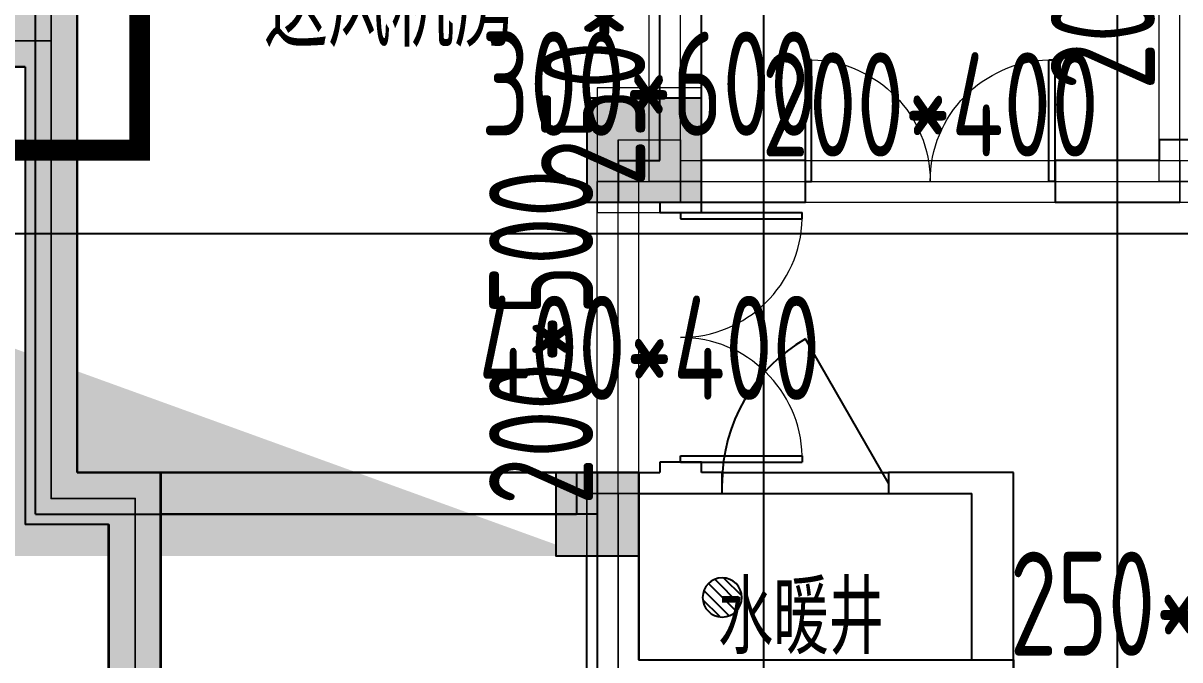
# Model space of a CAD drawing. Extents: x 369444 to 684549, y -549309 to 575337.
# Drawn here: x 415414 to 420974, y 402107 to 405168 of the extents above; entities that cross this region are included whole.
import ezdxf

# ---------------------------------------------------------------- set-up
doc = ezdxf.new("R2010")
doc.units = 0
doc.header["$LTSCALE"] = 1000
doc.header["$MEASUREMENT"] = 0
doc.linetypes.add('DASH', pattern=[0.35, 0.25, -0.1])
for name, color, linetype, lineweight, true_color in [('-1-0-1', 7, 'Continuous', 0, 0xc0c0c0), ('-1-1-2', 7, 'Continuous', 0, 0xc0c0c0), ('-2-0-1', 1, 'Continuous', 0, 0xff0000), ('-2-1-2', 9, 'Continuous', 0, 0x808080), ('1-6-1', 7, 'Continuous', 0, 0x55ff55), ('1-6-2', 7, 'Continuous', 0, 0x55ff55), ('11-6-1', 2, 'Continuous', 0, 0xffff00), ('11-6-2', 2, 'Continuous', 0, 0xffff00), ('11-6-5', 2, 'Continuous', 0, 0xffff00), ('12-6-1', 4, 'Continuous', 0, 0x00ffff), ('12-6-2', 4, 'Continuous', 0, 0x00ffff), ('12-6-5', 4, 'Continuous', 0, 0x00ffff)]:
    doc.layers.add(name, color=color, linetype=linetype, lineweight=lineweight, true_color=true_color)
for name, color, linetype in [('A-WALL-HATCH', 8, 'Continuous'), ('COLUMN', 9, 'Continuous'), ('DOTE', 1, 'Continuous'), ('EQUIP_地漏', 7, 'Continuous'), ('PUB_HATCH', 8, 'Continuous'), ('WALL', 9, 'Continuous'), ('WINDOW', 4, 'Continuous'), ('房间名称', 72, 'Continuous'), ('防火分区线', 7, 'Continuous')]:
    doc.layers.add(name, color=color, linetype=linetype)
doc.styles.add('HNSJY', font='hnsjy-07.shx', dxfattribs={"width": 0.8, "bigfont": 'hnsjy-hz.shx'})
doc.styles.add('yjkcad', font='yjkeng.shx', dxfattribs={"width": 0.7, "height": 250, "bigfont": 'yjkchn.shx'})

# ---------------------------------------------------------------- blocks, each defined once
blk = doc.blocks.new('$TwtSys$00000141')
for p, q in [((-94.2, 7.7), (-10.1, 91.8)), ((-94.2, 7.7), (-10.1, 91.8)), ((-87.2, -35.1), (35.1, 87.2)), ((-87.2, -35.1), (35.1, 87.2)), ((-66.5, -66.5), (66.5, 66.5)), ((-66.5, -66.5), (66.5, 66.5)), ((-32.4, -87.1), (87.6, 32.9)), ((-32.4, -87.1), (87.6, 32.9)), ((11.4, -92.3), (92.3, -11.4)), ((11.4, -92.3), (92.3, -11.4))]:
    blk.add_line(p, q)
blk.add_circle((0, 0), 94)
blk.add_circle((0, 0), 94)
blk = doc.blocks.new('22#loudixiayicengjksdf')
at = {"layer": 'WALL'}
h = blk.add_hatch(color=0, dxfattribs=at)
h.dxf.hatch_style = 1
h.paths.add_polyline_path([(-183057.3, -69118.8), (-183057.3, -68618.8), (-183557.3, -68618.8), (-183557.3, -69118.8)], flags=17)
h.paths.add_polyline_path([(-170857.3, -69118.8), (-170857.3, -68618.8), (-171407.3, -68618.8), (-171407.3, -69118.8)], flags=17)
h.paths.add_polyline_path([(-171407.3, -70818.8), (-171157.3, -70818.8), (-171157.3, -70418.8), (-171557.3, -70418.8), (-171557.3, -70818.8)], flags=17)
h.paths.add_polyline_path([(-183507.3, -70818.8), (-183357.3, -70818.8), (-183357.3, -70418.8), (-183757.3, -70418.8), (-183757.3, -70818.8)], flags=17)
h.paths.add_polyline_path([(-168657.3, -64218.8), (-170857.3, -64218.8), (-170857.3, -66418.8), (-170307.3, -66418.8), (-170307.3, -66618.8), (-171107.3, -66618.8), (-171107.3, -63968.8), (-168457.3, -63968.8), (-168457.3, -66618.8), (-169207.3, -66618.8), (-169207.3, -66418.8), (-168657.3, -66418.8)])
h.paths.add_polyline_path([(-179257.3, -73468.8), (-179807.3, -73468.8), (-179807.3, -73218.8), (-179257.3, -73218.8), (-178857.3, -73218.8), (-178857.3, -73468.8), (-179007.3, -73468.8), (-179007.3, -76368.8), (-180757.3, -76368.8), (-180757.3, -76118.8), (-179257.3, -76118.8)])
h.paths.add_polyline_path([(-165957.3, -64218.8), (-166607.3, -64218.8), (-166607.3, -63968.8), (-165707.3, -63968.8), (-165707.3, -65768.8), (-165957.3, -65768.8)])
h.paths.add_polyline_path([(-188307.3, -64018.8), (-188957.3, -64018.8), (-188957.3, -65568.8), (-189207.3, -65568.8), (-189207.3, -63768.8), (-188307.3, -63768.8)])
h.paths.add_polyline_path([(-173307.3, -80968.8), (-174157.3, -80968.8), (-174857.3, -80968.8), (-174857.3, -80718.8), (-174407.3, -80718.8), (-174407.3, -77518.8), (-174157.3, -77518.8), (-174157.3, -80718.8), (-173307.3, -80718.8)])
h.paths.add_polyline_path([(-180757.3, -80968.8), (-181607.3, -80968.8), (-181607.3, -80718.8), (-180757.3, -80718.8), (-180757.3, -77518.8), (-180507.3, -77518.8), (-180507.3, -80718.8), (-180057.3, -80718.8), (-180057.3, -80968.8)])
h.paths.add_polyline_path([(-175107.3, -73468.8), (-175657.3, -73468.8), (-175657.3, -76118.8), (-174157.3, -76118.8), (-174157.3, -76368.8), (-175907.3, -76368.8), (-175907.3, -73468.8), (-176057.3, -73468.8), (-176057.3, -73218.8), (-175657.3, -73218.8), (-175107.3, -73218.8)])
h.paths.add_polyline_path([(-159582.3, -72668.8), (-160057.3, -72668.8), (-160057.3, -74418.8), (-160307.3, -74418.8), (-160307.3, -72668.8), (-160407.3, -72668.8), (-160407.3, -72418.8), (-160057.3, -72418.8), (-159582.3, -72418.8)])
h.paths.add_polyline_path([(-163357.3, -80968.8), (-163657.3, -80968.8), (-164057.3, -80968.8), (-164057.3, -80718.8), (-163907.3, -80718.8), (-163907.3, -77118.8), (-163657.3, -77118.8), (-163657.3, -80718.8), (-163357.3, -80718.8)])
h.paths.add_polyline_path([(-166757.3, -80968.8), (-167782.3, -80968.8), (-168557.3, -80968.8), (-168557.3, -80718.8), (-167807.3, -80718.8), (-167807.3, -77018.8), (-167507.3, -77018.8), (-167507.3, -80718.8), (-166757.3, -80718.8)])
h.paths.add_polyline_path([(-191007.3, -75018.8), (-191007.3, -75818.8), (-193107.3, -75818.8), (-193107.3, -75568.8), (-191257.3, -75568.8), (-191257.3, -75018.8)])
h.paths.add_polyline_path([(-183307.3, -66418.8), (-184057.3, -66418.8), (-184057.3, -64018.8), (-186257.3, -64018.8), (-186257.3, -66218.8), (-185707.3, -66218.8), (-185707.3, -66418.8), (-186457.3, -66418.8), (-186457.3, -63768.8), (-183807.3, -63768.8), (-183807.3, -66168.8), (-183307.3, -66168.8)])
h.paths.add_polyline_path([(-171407.3, -73468.8), (-171857.3, -73468.8), (-171857.3, -73218.8), (-171157.3, -73218.8), (-171157.3, -76368.8), (-171407.3, -76368.8)])
h.paths.add_polyline_path([(-183057.3, -73468.8), (-183507.3, -73468.8), (-183507.3, -76368.8), (-183757.3, -76368.8), (-183757.3, -73218.8), (-183057.3, -73218.8)])
h.paths.add_polyline_path([(-187382.3, -80968.8), (-188157.3, -80968.8), (-188157.3, -80718.8), (-187407.3, -80718.8), (-187407.3, -77018.8), (-187107.3, -77018.8), (-187107.3, -80718.8), (-186357.3, -80718.8), (-186357.3, -80968.8)])
h.paths.add_polyline_path([(-191257.3, -80968.8), (-191557.3, -80968.8), (-191557.3, -80718.8), (-191257.3, -80718.8), (-191257.3, -77118.8), (-191007.3, -77118.8), (-191007.3, -80718.8), (-190857.3, -80718.8), (-190857.3, -80968.8)])
h.paths.add_polyline_path([(-194857.3, -72668.8), (-195332.3, -72668.8), (-195332.3, -72418.8), (-194857.3, -72418.8), (-194507.3, -72418.8), (-194507.3, -72668.8), (-194607.3, -72668.8), (-194607.3, -74418.8), (-194857.3, -74418.8)])
h.paths.add_polyline_path([(-157057.3, -81968.8), (-157607.3, -81968.8), (-157607.3, -81718.8), (-157357.3, -81718.8), (-157357.3, -77268.8), (-157057.3, -77268.8)])
h.paths.add_polyline_path([(-197307.3, -81968.8), (-197857.3, -81968.8), (-197857.3, -77268.8), (-197557.3, -77268.8), (-197557.3, -81718.8), (-197307.3, -81718.8)])
h.paths.add_polyline_path([(-165557.3, -72668.8), (-165957.3, -72668.8), (-165957.3, -69118.8), (-166357.3, -69118.8), (-166357.3, -68918.8), (-165707.3, -68918.8), (-165707.3, -72418.8), (-165557.3, -72418.8)])
h.paths.add_polyline_path([(-188957.3, -72668.8), (-189357.3, -72668.8), (-189357.3, -72418.8), (-189207.3, -72418.8), (-189207.3, -68918.8), (-188507.3, -68918.8), (-188507.3, -69118.8), (-188957.3, -69118.8)])
h.paths.add_polyline_path([(-160857.3, -80968.8), (-161557.3, -80968.8), (-161557.3, -80718.8), (-160857.3, -80718.8), (-160857.3, -77818.8), (-160607.3, -77818.8), (-160607.3, -80718.8), (-160607.3, -81718.8), (-160007.3, -81718.8), (-160007.3, -81968.8), (-160857.3, -81968.8)])
h.paths.add_polyline_path([(-187107.3, -71318.8), (-187107.3, -74818.8), (-187407.3, -74818.8), (-187407.3, -71318.8)])
h.paths.add_polyline_path([(-193357.3, -80968.8), (-194057.3, -80968.8), (-194057.3, -81968.8), (-194907.3, -81968.8), (-194907.3, -81718.8), (-194307.3, -81718.8), (-194307.3, -80718.8), (-194307.3, -77818.8), (-194057.3, -77818.8), (-194057.3, -80718.8), (-193357.3, -80718.8)])
h.paths.add_polyline_path([(-167507.3, -71318.8), (-167507.3, -74818.8), (-167807.3, -74818.8), (-167807.3, -71318.8)])
h.paths.add_polyline_path([(-171157.3, -80968.8), (-171507.3, -80968.8), (-171507.3, -80718.8), (-171407.3, -80718.8), (-171407.3, -77518.8), (-171157.3, -77518.8), (-171157.3, -80718.8), (-170957.3, -80718.8), (-170957.3, -80968.8)])
h.paths.add_polyline_path([(-183407.3, -80968.8), (-183757.3, -80968.8), (-183957.3, -80968.8), (-183957.3, -80718.8), (-183757.3, -80718.8), (-183757.3, -77518.8), (-183507.3, -77518.8), (-183507.3, -80718.8), (-183407.3, -80718.8)])
h.paths.add_polyline_path([(-157057.3, -75818.8), (-157757.3, -75818.8), (-157757.3, -75568.8), (-157357.3, -75568.8), (-157357.3, -72668.8), (-157732.3, -72668.8), (-157732.3, -72418.8), (-157057.3, -72418.8)])
h.paths.add_polyline_path([(-197157.3, -75818.8), (-197857.3, -75818.8), (-197857.3, -72418.8), (-197182.3, -72418.8), (-197182.3, -72668.8), (-197557.3, -72668.8), (-197557.3, -75568.8), (-197157.3, -75568.8)])
h.paths.add_polyline_path([(-163907.3, -72668.8), (-163957.3, -72668.8), (-163957.3, -72418.8), (-163657.3, -72418.8), (-163257.3, -72418.8), (-163257.3, -72668.8), (-163657.3, -72668.8), (-163657.3, -73518.8), (-163907.3, -73518.8)])
h.paths.add_polyline_path([(-190957.3, -72668.8), (-191007.3, -72668.8), (-191007.3, -73518.8), (-191257.3, -73518.8), (-191257.3, -72668.8), (-191657.3, -72668.8), (-191657.3, -72418.8), (-191257.3, -72418.8), (-190957.3, -72418.8)])
h.paths.add_polyline_path([(-161807.3, -75818.8), (-163907.3, -75818.8), (-163907.3, -75018.8), (-163657.3, -75018.8), (-163657.3, -75568.8), (-161807.3, -75568.8)])
edge = h.paths.add_edge_path()
edge.add_line((-183557.3, -66418.8), (-183557.3, -66518.8))
edge.add_line((-183557.3, -66518.8), (-183307.3, -66518.8))
edge.add_line((-183307.3, -66518.8), (-183307.3, -66418.8))
edge.add_line((-183507.3, -70818.8), (-183507.3, -71568.8))
edge.add_line((-183507.3, -71568.8), (-185557.3, -71568.8))
edge.add_line((-185557.3, -71568.8), (-185557.3, -71318.8))
edge.add_line((-185557.3, -71318.8), (-183757.3, -71318.8))
edge.add_line((-183757.3, -71318.8), (-183757.3, -70818.8))
edge.add_line((-171157.3, -70818.8), (-171157.3, -71318.8))
edge.add_line((-171157.3, -71318.8), (-169357.3, -71318.8))
edge.add_line((-169357.3, -71318.8), (-169357.3, -71568.8))
edge.add_line((-169357.3, -71568.8), (-171407.3, -71568.8))
edge.add_line((-171407.3, -71568.8), (-171407.3, -70818.8))
h.paths.add_polyline_path([(-171407.3, -71568.8), (-171157.3, -71568.8), (-171157.3, -70818.8), (-171407.3, -70818.8)], flags=16)
h.paths.add_polyline_path([(-171157.3, -71568.8), (-169357.3, -71568.8), (-169357.3, -71318.8), (-171157.3, -71318.8)], flags=16)
h.paths.add_polyline_path([(-183757.3, -71568.8), (-183507.3, -71568.8), (-183507.3, -70818.8), (-183757.3, -70818.8)], flags=16)
h.paths.add_polyline_path([(-185557.3, -71568.8), (-183757.3, -71568.8), (-183757.3, -71318.8), (-185557.3, -71318.8)], flags=16)
at = {"layer": 'WALL', "color": 0, "elevation": 14}
for points in [[(-170857.3, -69118.8), (-170857.3, -68618.8), (-171407.3, -68618.8), (-171407.3, -69118.8)], [(-171407.3, -70818.8), (-171157.3, -70818.8), (-171157.3, -70418.8), (-171557.3, -70418.8), (-171557.3, -70818.8)]]:
    blk.add_lwpolyline(points, close=True, dxfattribs=at)
blk.add_lwpolyline([(-171157.3, -70818.8), (-171157.3, -71318.8), (-169357.3, -71318.8), (-169357.3, -71568.8), (-171407.3, -71568.8), (-171407.3, -70818.8)], dxfattribs=at)
blk = doc.blocks.new('$DorLib2D$00000002')
for p, q in [((-0.5, 0), (-0.5, 0.4875)), ((-0.475, 0.4875), (-0.5, 0.4875)), ((-0.475, 0), (-0.475, 0.4875)), ((0.475, 0), (0.475, 0.4875)), ((0.475, 0.4875), (0.5, 0.4875)), ((0.5, 0), (0.5, 0.4875)), ((-0.5, 0), (-0.475, 0)), ((0.5, 0), (0.475, 0))]:
    blk.add_line(p, q)
at = {"lineweight": 13}
for centre, start, end in [((-0.4875, 0), 0, 88.5307), ((0.4875, 0), 91.4693, 180)]:
    blk.add_arc(centre, 0.4875, start, end, dxfattribs=at)
blk = doc.blocks.new('$DORLIB2D$00000228')
at = {"color": 0, "lineweight": -2}
blk.add_line((0.5, 0), (0, 0.866), dxfattribs=at)
blk.add_arc((0.5, 0), 1, 120, 180, dxfattribs=at)

msp = doc.modelspace()

# ---------------------------------------------------------------- hatches: boundary and pattern name
at = {"layer": 'A-WALL-HATCH'}
msp.add_hatch(color=256, dxfattribs=at).paths.add_polyline_path([(418374.7, 402606.5), (418374.7, 403006.5), (417974.7, 403006.5), (417974.7, 402606.5)])
at = {"layer": 'PUB_HATCH'}
for points in [[(415424.6, 404957), (415674.6, 405207), (413574.6, 405207), (413154.6, 405177), (412874.6, 404957)], [(415674.6, 405207), (415424.6, 404957), (415424.6, 402757), (415674.6, 403007)], [(415824.6, 402757), (416074.6, 403007), (415674.6, 403007), (415424.6, 402757)], [(415941.3, 400140.3), (416074.6, 400257), (416074.6, 403007), (415824.6, 402757), (415824.6, 400207)]]:
    msp.add_hatch(color=256, dxfattribs=at).paths.add_polyline_path(points)

# ---------------------------------------------------------------- linework, layer by layer
at = {"layer": '-1-0-1', "color": 0}
for p in [(415549.4, 405081.9, -3600), (418274.3, 404406.9, -3600), (418574.3, 404406.9, -3600), (420974.3, 404406.9, -3600), (415549.4, 402881.9, -3600), (415952.2, 402881.9, -3600), (418274.3, 402906.9, -3600)]:
    msp.add_point(p, dxfattribs=at)
at = {"layer": '-1-1-2', "color": 0}
for p, q in [((415549.4, 405081.9, -3600), (415549.4, 405081.9)), ((418274.3, 404406.9, -3600), (418274.3, 404406.9)), ((418574.3, 404406.9, -3600), (418574.3, 404406.9)), ((420974.3, 404406.9, -3600), (420974.3, 404406.9)), ((415549.4, 402881.9, -3600), (415549.4, 402881.9)), ((415952.2, 402881.9, -3600), (415952.2, 402881.9)), ((418274.3, 402906.9, -3600), (418274.3, 402906.9))]:
    msp.add_line(p, q, dxfattribs=at)
at = {"layer": '-2-0-1', "color": 0}
for p, q in [((420974.3, 404406.9, -3600), (420974.3, 406906.9, -3600)), ((415549.4, 405081.9, -3600), (415549.4, 405981.9, -3600)), ((418574.3, 404406.9, -3600), (418574.3, 405981.9, -3600)), ((413024.4, 405081.9, -3600), (415549.4, 405081.9, -3600)), ((415549.4, 402881.9, -3600), (415549.4, 405081.9, -3600)), ((418274.3, 402906.9, -3600), (418274.3, 404406.9, -3600)), ((418274.3, 404406.9, -3600), (418574.3, 404406.9, -3600)), ((418574.3, 404406.9, -3600), (420974.3, 404406.9, -3600)), ((420974.3, 404406.9, -3600), (423174.3, 404406.9, -3600)), ((415549.4, 402881.9, -3600), (415952.2, 402881.9, -3600)), ((415952.2, 400106.9, -3600), (415952.2, 402881.9, -3600)), ((418274.3, 402006.9, -3600), (418274.3, 402906.9, -3600))]:
    msp.add_line(p, q, dxfattribs=at)
at = {"layer": '-2-1-2', "color": 0}
for p, q in [((420974.3, 404406.9), (420974.3, 406906.9)), ((415549.4, 405081.9), (415549.4, 405981.9)), ((418574.3, 404406.9), (418574.3, 405981.9)), ((413024.4, 405081.9), (415549.4, 405081.9)), ((415549.4, 402881.9), (415549.4, 405081.9)), ((418274.3, 402906.9), (418274.3, 404406.9)), ((418274.3, 404406.9), (418574.3, 404406.9)), ((418574.3, 404406.9), (420974.3, 404406.9)), ((420974.3, 404406.9), (423174.3, 404406.9)), ((415549.4, 402881.9), (415952.2, 402881.9)), ((415952.2, 400106.9), (415952.2, 402881.9)), ((418274.3, 402006.9), (418274.3, 402906.9))]:
    msp.add_line(p, q, dxfattribs=at)
at = {"layer": '1-6-1', "color": 0}
for p, q in [((415674.4, 405856.9), (415674.4, 405081.9)), ((415674.4, 405081.9, -3600), (415674.4, 405856.9, -3600)), ((415674.4, 405081.9), (415674.4, 405081.9, -3600)), ((415674.4, 405081.9), (415674.4, 403006.9)), ((415674.4, 405081.9, -3600), (415674.4, 405081.9)), ((415674.4, 403006.9, -3600), (415674.4, 405081.9, -3600)), ((415424.4, 404956.9), (413024.4, 404956.9)), ((413024.4, 404956.9, -3600), (415424.4, 404956.9, -3600)), ((415424.4, 404956.9, -3600), (415424.4, 404956.9)), ((415424.4, 404956.9, -3600), (415424.4, 402756.9, -3600)), ((415424.4, 404956.9), (415424.4, 404956.9, -3600)), ((415424.4, 402756.9), (415424.4, 404956.9)), ((415674.4, 403006.9, -3600), (415674.4, 403006.9)), ((416077.2, 403006.9, -3600), (415674.4, 403006.9, -3600)), ((415674.4, 403006.9), (416077.2, 403006.9)), ((415674.4, 403006.9), (415674.4, 403006.9, -3600)), ((416077.2, 403006.9), (416077.2, 400206.9)), ((416077.2, 403006.9, -3600), (416077.2, 403006.9)), ((416077.2, 400206.9, -3600), (416077.2, 403006.9, -3600)), ((416077.2, 403006.9), (416077.2, 403006.9, -3600)), ((418124.3, 402906.9, -3600), (418124.3, 401856.9, -3600)), ((418124.3, 402906.9), (418124.3, 402906.9, -3600)), ((418124.3, 401856.9), (418124.3, 402906.9)), ((418124.3, 402906.9, -3600), (418124.3, 402906.9)), ((418374.3, 402906.9, -3600), (418124.3, 402906.9, -3600)), ((418124.3, 402906.9), (418374.3, 402906.9)), ((418374.3, 402906.9), (418374.3, 402106.9)), ((418374.3, 402906.9, -3600), (418374.3, 402906.9)), ((418374.3, 402106.9, -3600), (418374.3, 402906.9, -3600)), ((418374.3, 402906.9), (418374.3, 402906.9, -3600)), ((415424.4, 402756.9), (415424.4, 402756.9, -3600)), ((415827.2, 402756.9), (415424.4, 402756.9)), ((415424.4, 402756.9, -3600), (415827.2, 402756.9, -3600)), ((415424.4, 402756.9, -3600), (415424.4, 402756.9)), ((415827.2, 402756.9, -3600), (415827.2, 400206.9, -3600)), ((415827.2, 402756.9), (415827.2, 402756.9, -3600)), ((415827.2, 400206.9), (415827.2, 402756.9)), ((415827.2, 402756.9, -3600), (415827.2, 402756.9))]:
    msp.add_line(p, q, dxfattribs=at)
at = {"layer": '1-6-2', "color": 0}
for p, q in [((415549.4, 405981.9), (415549.4, 405081.9)), ((415549.4, 405081.9, -3600), (415549.4, 405981.9, -3600)), ((415549.4, 405081.9), (413024.4, 405081.9)), ((413024.4, 405081.9, -3600), (415549.4, 405081.9, -3600)), ((415549.4, 405081.9, -3600), (415549.4, 405081.9)), ((415549.4, 405081.9), (415549.4, 405081.9, -3600)), ((415549.4, 405081.9), (415549.4, 402881.9)), ((415549.4, 405081.9, -3600), (415549.4, 405081.9)), ((415549.4, 402881.9, -3600), (415549.4, 405081.9, -3600)), ((415549.4, 402881.9), (415549.4, 402881.9, -3600)), ((415952.2, 402881.9), (415549.4, 402881.9)), ((415549.4, 402881.9, -3600), (415952.2, 402881.9, -3600)), ((415549.4, 402881.9), (415549.4, 402881.9, -3600)), ((415952.2, 402881.9), (415952.2, 400106.9)), ((415952.2, 402881.9, -3600), (415952.2, 402881.9)), ((415952.2, 400106.9, -3600), (415952.2, 402881.9, -3600)), ((415952.2, 402881.9, -3600), (415952.2, 402881.9)), ((418274.3, 402906.9), (418274.3, 402006.9)), ((418274.3, 402906.9, -3600), (418274.3, 402906.9)), ((418274.3, 402006.9, -3600), (418274.3, 402906.9, -3600))]:
    msp.add_line(p, q, dxfattribs=at)
at = {"layer": '11-6-1', "color": 0}
for p, q in [((418174.3, 404856.9), (418174.3, 404256.9)), ((418674.3, 404856.9), (418174.3, 404856.9)), ((418174.3, 404856.9, -3600), (418174.3, 404256.9, -3600)), ((418674.3, 404856.9, -3600), (418174.3, 404856.9, -3600)), ((418174.3, 404856.9, -3600), (418174.3, 404856.9)), ((418674.3, 404256.9), (418674.3, 404856.9)), ((418674.3, 404256.9, -3600), (418674.3, 404856.9, -3600)), ((418674.3, 404856.9, -3600), (418674.3, 404856.9)), ((418174.3, 404256.9), (418674.3, 404256.9)), ((418174.3, 404256.9, -3600), (418674.3, 404256.9, -3600)), ((418174.3, 404256.9, -3600), (418174.3, 404256.9)), ((418674.3, 404256.9, -3600), (418674.3, 404256.9)), ((417974.3, 403006.9), (417974.3, 402606.9)), ((418374.3, 403006.9), (417974.3, 403006.9)), ((417974.3, 403006.9, -3600), (417974.3, 402606.9, -3600)), ((418374.3, 403006.9, -3600), (417974.3, 403006.9, -3600)), ((417974.3, 403006.9, -3600), (417974.3, 403006.9)), ((418374.3, 402606.9), (418374.3, 403006.9)), ((418374.3, 402606.9, -3600), (418374.3, 403006.9, -3600)), ((418374.3, 403006.9, -3600), (418374.3, 403006.9)), ((417974.3, 402606.9), (418374.3, 402606.9)), ((417974.3, 402606.9, -3600), (418374.3, 402606.9, -3600)), ((417974.3, 402606.9, -3600), (417974.3, 402606.9)), ((418374.3, 402606.9, -3600), (418374.3, 402606.9))]:
    msp.add_line(p, q, dxfattribs=at)
at = {"layer": '11-6-2', "color": 0}
for p, q in [((418574.3, 404406.9, -3600), (418574.3, 404406.9)), ((418274.3, 402906.9, -3600), (418274.3, 402906.9))]:
    msp.add_line(p, q, dxfattribs=at)
at = {"layer": '12-6-1', "color": 0}
for p, q in [((420874.3, 404406.9), (420874.3, 406906.9)), ((420874.3, 404406.9, -400), (420874.3, 406906.9, -400)), ((418424.3, 404406.9), (418424.3, 405981.9)), ((418424.3, 404406.9, -600), (418424.3, 405981.9, -600)), ((418674.3, 404406.9), (418674.3, 405981.9)), ((418674.3, 404406.9, -600), (418674.3, 405981.9, -600)), ((418274.3, 404606.9), (418274.3, 404306.9)), ((418274.3, 404606.9, -600), (418274.3, 404606.9)), ((418274.3, 404306.9, -600), (418274.3, 404606.9, -600)), ((418274.3, 404606.9), (418574.3, 404606.9)), ((418274.3, 404606.9, -600), (418574.3, 404606.9, -600)), ((418574.3, 404606.9), (418574.3, 404306.9)), ((418574.3, 404606.9, -600), (418574.3, 404606.9)), ((418574.3, 404306.9, -600), (418574.3, 404606.9, -600)), ((418574.3, 404506.9), (418574.3, 404306.9)), ((418574.3, 404506.9, -400), (418574.3, 404506.9)), ((418574.3, 404306.9, -400), (418574.3, 404506.9, -400)), ((418574.3, 404506.9), (420974.3, 404506.9)), ((418574.3, 404506.9, -400), (420974.3, 404506.9, -400)), ((420974.3, 404506.9), (420974.3, 404306.9)), ((420974.3, 404506.9, -400), (420974.3, 404506.9)), ((420974.3, 404306.9, -400), (420974.3, 404506.9, -400)), ((420974.3, 404506.9), (423174.3, 404506.9)), ((420974.3, 404506.9, -400), (423174.3, 404506.9, -400)), ((420974.3, 404506.9), (420974.3, 404306.9)), ((420974.3, 404506.9, -400), (420974.3, 404506.9)), ((420974.3, 404306.9, -400), (420974.3, 404506.9, -400)), ((418174.3, 404406.9), (418374.3, 404406.9)), ((418174.3, 404406.9, -500), (418174.3, 404406.9)), ((418374.3, 404406.9, -500), (418174.3, 404406.9, -500)), ((418174.3, 402906.9), (418174.3, 404406.9)), ((418174.3, 402906.9, -500), (418174.3, 404406.9, -500)), ((418374.3, 404406.9), (418374.3, 404406.9, -500)), ((418374.3, 402906.9), (418374.3, 404406.9)), ((418374.3, 402906.9, -500), (418374.3, 404406.9, -500)), ((418424.3, 404406.9), (418674.3, 404406.9)), ((418424.3, 404406.9, -600), (418424.3, 404406.9)), ((418674.3, 404406.9, -600), (418424.3, 404406.9, -600)), ((418674.3, 404406.9), (418674.3, 404406.9, -600)), ((420874.3, 404406.9), (421074.3, 404406.9)), ((420874.3, 404406.9, -400), (420874.3, 404406.9)), ((421074.3, 404406.9, -400), (420874.3, 404406.9, -400)), ((418274.3, 404306.9), (418274.3, 404306.9, -600)), ((418274.3, 404306.9), (418574.3, 404306.9)), ((418274.3, 404306.9, -600), (418574.3, 404306.9, -600)), ((418574.3, 404306.9), (418574.3, 404306.9, -600)), ((418574.3, 404306.9), (418574.3, 404306.9, -400)), ((418574.3, 404306.9), (420974.3, 404306.9)), ((418574.3, 404306.9, -400), (420974.3, 404306.9, -400)), ((420974.3, 404306.9), (420974.3, 404306.9, -400)), ((420974.3, 404306.9), (423174.3, 404306.9)), ((420974.3, 404306.9, -400), (423174.3, 404306.9, -400)), ((420974.3, 404306.9), (420974.3, 404306.9, -400)), ((418174.3, 402906.9), (418374.3, 402906.9)), ((418174.3, 402906.9, -500), (418174.3, 402906.9)), ((418374.3, 402906.9, -500), (418174.3, 402906.9, -500)), ((418374.3, 402906.9), (418374.3, 402906.9, -500))]:
    msp.add_line(p, q, dxfattribs=at)
at = {"layer": '12-6-2', "color": 0}
for p, q in [((420974.3, 404406.9), (420974.3, 406906.9)), ((418574.3, 404406.9), (418574.3, 405981.9)), ((418274.3, 402906.9), (418274.3, 404406.9)), ((418274.3, 404406.9), (418574.3, 404406.9)), ((418574.3, 404406.9), (420974.3, 404406.9)), ((420974.3, 404406.9), (423174.3, 404406.9))]:
    msp.add_line(p, q, dxfattribs=at)
at = {"layer": 'COLUMN', "color": 8}
for p, q in [((418374.7, 403006.5), (417974.7, 403006.5)), ((417974.7, 403006.5), (417974.7, 402606.5)), ((418374.7, 402606.5), (418374.7, 403006.5)), ((417974.7, 402606.5), (418374.7, 402606.5))]:
    msp.add_line(p, q, dxfattribs=at)
at = {"layer": 'DOTE', "color": 8}
for p, q in [((418974.5, 261807), (418974.5, 476704.8)), ((420674.5, 59364.2), (420674.5, 476704.8))]:
    msp.add_line(p, q, dxfattribs=at)
at = {"layer": 'DOTE', "color": 8, "lineweight": -2}
msp.add_line((377844.4, 404157), (624570.9, 404157), dxfattribs=at)
at = {"layer": 'WALL'}
for p, q in [((415474.5, 402807, 0), (415474.5, 406207, 0)), ((418674.5, 404507, 0), (418674.5, 406107, 0)), ((415674.5, 403007, 0), (415674.5, 406007, 0)), ((418474.5, 404507, 0), (418474.5, 406007, 0)), ((415674.6, 405207), (415674.6, 403007)), ((415424.6, 404957), (412874.6, 404957)), ((415424.6, 404957), (415424.6, 402757)), ((421074.5, 404607, 0), (420874.5, 404607, 0)), ((420874.5, 404607, 0), (420874.5, 404507, 0)), ((418274.5, 404507, 0), (418474.5, 404507, 0)), ((418274.5, 404507, 0), (418274.5, 404307, 0)), ((419174.3, 404507, 0), (418674.5, 404507, 0)), ((419174.3, 404307, 0), (419174.3, 404507, 0)), ((420874.5, 404507, 0), (420374.3, 404507, 0)), ((420374.3, 404507, 0), (420374.3, 404307, 0)), ((418274.5, 404307, 0), (418474.5, 404307, 0)), ((418474.5, 404307, 0), (418474.5, 404257, 0)), ((418674.5, 404307, 0), (419174.3, 404307, 0)), ((418674.5, 404257, 0), (418674.5, 404307, 0)), ((420374.3, 404307, 0), (420974.5, 404307, 0)), ((418474.5, 404257, 0), (418674.5, 404257, 0)), ((418674.5, 403057, 0), (418474.5, 403057, 0)), ((418474.5, 403057, 0), (418474.5, 403007, 0)), ((418674.5, 403007, 0), (418674.5, 403057, 0)), ((415674.5, 403007, 0), (418074.5, 403007, 0)), ((416074.6, 403007), (415674.6, 403007)), ((416074.6, 400257), (416074.6, 403007)), ((418174.6, 403007), (416074.6, 403007)), ((416074.6, 402807), (416074.6, 403007)), ((418074.5, 403007, 0), (418074.5, 402807, 0)), ((418174.5, 403007, 0), (418474.5, 403007, 0)), ((418174.5, 402007, 0), (418174.5, 403007, 0)), ((418174.6, 402807), (418174.6, 403007)), ((418774.5, 403007, 0), (418674.5, 403007, 0)), ((418774.5, 402907, 0), (418774.5, 403007, 0)), ((420174.5, 403007, 0), (419574.5, 403007, 0)), ((419574.5, 403007, 0), (419574.5, 402907, 0)), ((420174.5, 401907, 0), (420174.5, 403007, 0)), ((418374.5, 402907, 0), (418574.5, 402907, 0)), ((418374.5, 402107, 0), (418374.5, 402907, 0)), ((418574.5, 402907, 0), (418774.5, 402907, 0)), ((419574.5, 402907, 0), (419974.5, 402907, 0)), ((419974.5, 402107, 0), (419974.5, 402907, 0)), ((415474.5, 402807, 0), (418074.5, 402807, 0)), ((418174.6, 402807), (416074.6, 402807)), ((415824.6, 402757), (415424.6, 402757)), ((415824.6, 400207), (415824.6, 402757)), ((418374.5, 402107, 0), (419974.5, 402107, 0))]:
    msp.add_line(p, q, dxfattribs=at)
at = {"layer": 'WINDOW'}
for p, q in [((418774.5, 403007, 0), (419574.5, 403007, 0)), ((418774.5, 402907, 0), (419574.5, 402907, 0))]:
    msp.add_line(p, q, dxfattribs=at)
at = {"layer": '防火分区线', "color": 3, "linetype": 'DASH', "ltscale": 8, "const_width": 100}
msp.add_lwpolyline([(418574.5, 423406.9), (418574.5, 409642.7), (418974.5, 409642.7), (418974.5, 405606.9), (415974.5, 405606.9), (415974.5, 404557.1), (412674.5, 404557.1), (412674.5, 406406.9), (411674.5, 406406.9), (411674.5, 402357.1), (408624.5, 402357.2), (408624.5, 406506.9), (406524.5, 406506.9), (406524.5, 409106.9), (400824.5, 409106.9), (400824.5, 400456.9), (395274.5, 400456.9), (395274.5, 397307), (391374.5, 397307), (391374.5, 400456.9), (379874.5, 400456.9), (379874.5, 449257)], dxfattribs=at)
at = {"layer": '防火分区线', "color": 5, "linetype": 'DASH', "ltscale": 8, "const_width": 100}
msp.add_lwpolyline([(423274.5, 408906.8), (418974.5, 408906.7), (418974.5, 405606.7), (415974.5, 405606.7), (415974.5, 404557), (412674.5, 404557), (412674.5, 406406.7), (411674.5, 406406.7), (411674.3, 402356.9), (406274.5, 402357), (406274.5, 391857), (406024.5, 391857), (406024.5, 352206.8)], dxfattribs=at)

# ---------------------------------------------------------------- block references
at = {"layer": 'EQUIP_地漏', "xscale": -1}
msp.add_blockref('$TwtSys$00000141', (418774.5, 402407, 0), dxfattribs=at)
at = {"layer": 'WALL', "color": 8}
msp.add_blockref('22#loudixiayicengjksdf', (589531.8, 473425.8, -14), dxfattribs=at)
at = {"layer": 'WINDOW'}
for name, p, xscale, yscale, zscale in [('$DorLib2D$00000002', (419774.3, 404407, 0), -1200, 1200, -1200), ('$DORLIB2D$00000228', (419174.5, 402957, 0), 800, 800, 800)]:
    msp.add_blockref(name, p, dxfattribs=dict(at, xscale=xscale, yscale=yscale, zscale=zscale))
at = {"layer": 'WINDOW', "xscale": 1200, "yscale": 1200, "zscale": -1200, "rotation": 270}
msp.add_blockref('$DorLib2D$00000002', (418574.5, 403657, 0), dxfattribs=at)

# ---------------------------------------------------------------- texts
at = {"layer": '11-6-5', "color": 0, "insert": (418424.3, 403356.9, -3600), "char_height": 500, "attachment_point": 8, "style": 'yjkcad'}
msp.add_mtext('400*400', dxfattribs=at)
at = {"layer": '12-6-5', "color": 0, "char_height": 500, "attachment_point": 8, "rotation": 90, "style": 'yjkcad'}
for s, insert in [('200*400', (420854.3, 405656.9)), ('250*600', (418404.3, 405194.4)), ('200*500', (418154.3, 403656.9))]:
    msp.add_mtext(s, dxfattribs=dict(at, insert=insert))
at = {"layer": '12-6-5', "color": 0, "char_height": 500, "attachment_point": 8, "style": 'yjkcad'}
for s, insert in [('300*600', (418424.3, 404626.9)), ('200*400', (419774.3, 404526.9)), ('250*400', (420974.3, 402126.9))]:
    msp.add_mtext(s, dxfattribs=dict(at, insert=insert))
at = {"layer": '房间名称', "style": 'HNSJY', "width": 0.8}
msp.add_text('送风机房', height=400, dxfattribs=at).set_placement((416573.7, 405053.4))
msp.add_text('水暖井', height=350, rotation=0, dxfattribs=at).set_placement((418754.3, 402134.9, 0))

doc.saveas('drawing.dxf')
